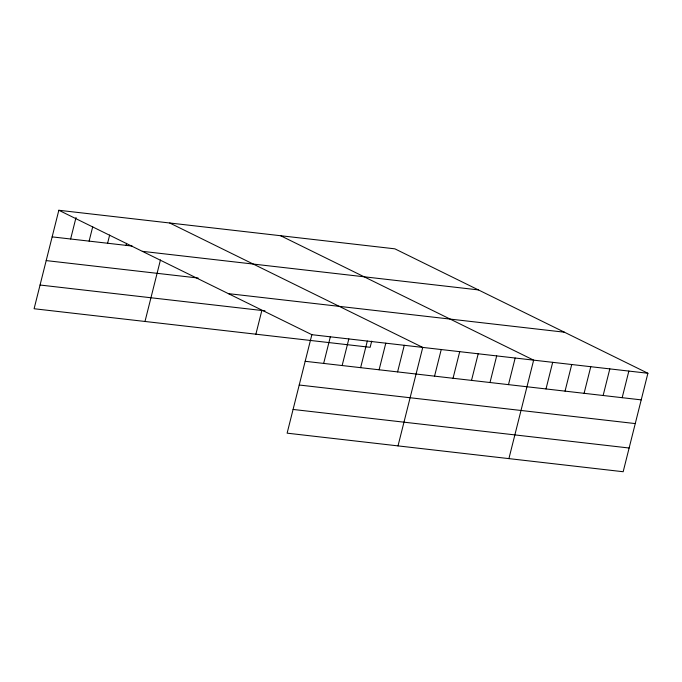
<?xml version="1.0" encoding="UTF-8"?>
<svg xmlns="http://www.w3.org/2000/svg" width="682" height="682" viewBox="0 0 682 682"><rect width="100%" height="100%" fill="white"/><g stroke="black" fill="none" stroke-linecap="round" stroke-linejoin="round"><path stroke-width="1.02" d="M58.831 210.269L311.862 334.692L287.122 433.164L623.169 471.731L647.9 373.259L394.878 248.836L58.831 210.269L34.1 308.741L370.138 347.308L371.699 341.119M70.63 238.998L76.026 217.507M89.112 241.121L92.709 226.791M107.594 243.244L109.657 235.06M126.076 245.367L126.596 243.321M144.993 321.469L160.458 259.919M255.886 334.197L261.845 310.481M323.66 363.421L330.344 336.814M342.142 365.543L348.826 338.937M360.625 367.666L367.308 341.06M379.107 369.789L385.79 343.182M397.589 371.912L404.273 345.297M398.015 445.892L422.755 347.419L169.724 222.997M434.553 376.149L441.237 349.542M453.036 378.271L459.719 351.665M471.518 380.394L478.201 353.788M490 382.517L496.684 355.91M508.482 384.639L515.166 358.024M508.908 458.619L533.648 360.147L280.617 235.725M546.001 388.945L552.684 362.338M565.046 391.127L571.729 364.52M584.09 393.318L590.774 366.703M603.135 395.5L609.819 368.894M622.172 397.683L628.855 371.076M52.147 236.876L132.24 246.074M142.333 251.334L478.372 289.901M46.197 260.592L198.155 278.034M228.359 293.635L564.406 332.202M40.059 285.025L265.017 310.847M311.862 334.692L647.9 373.259M305.178 361.298L641.216 399.874M299.219 385.015L635.257 423.582M293.081 409.447L629.119 448.014"/></g></svg>
